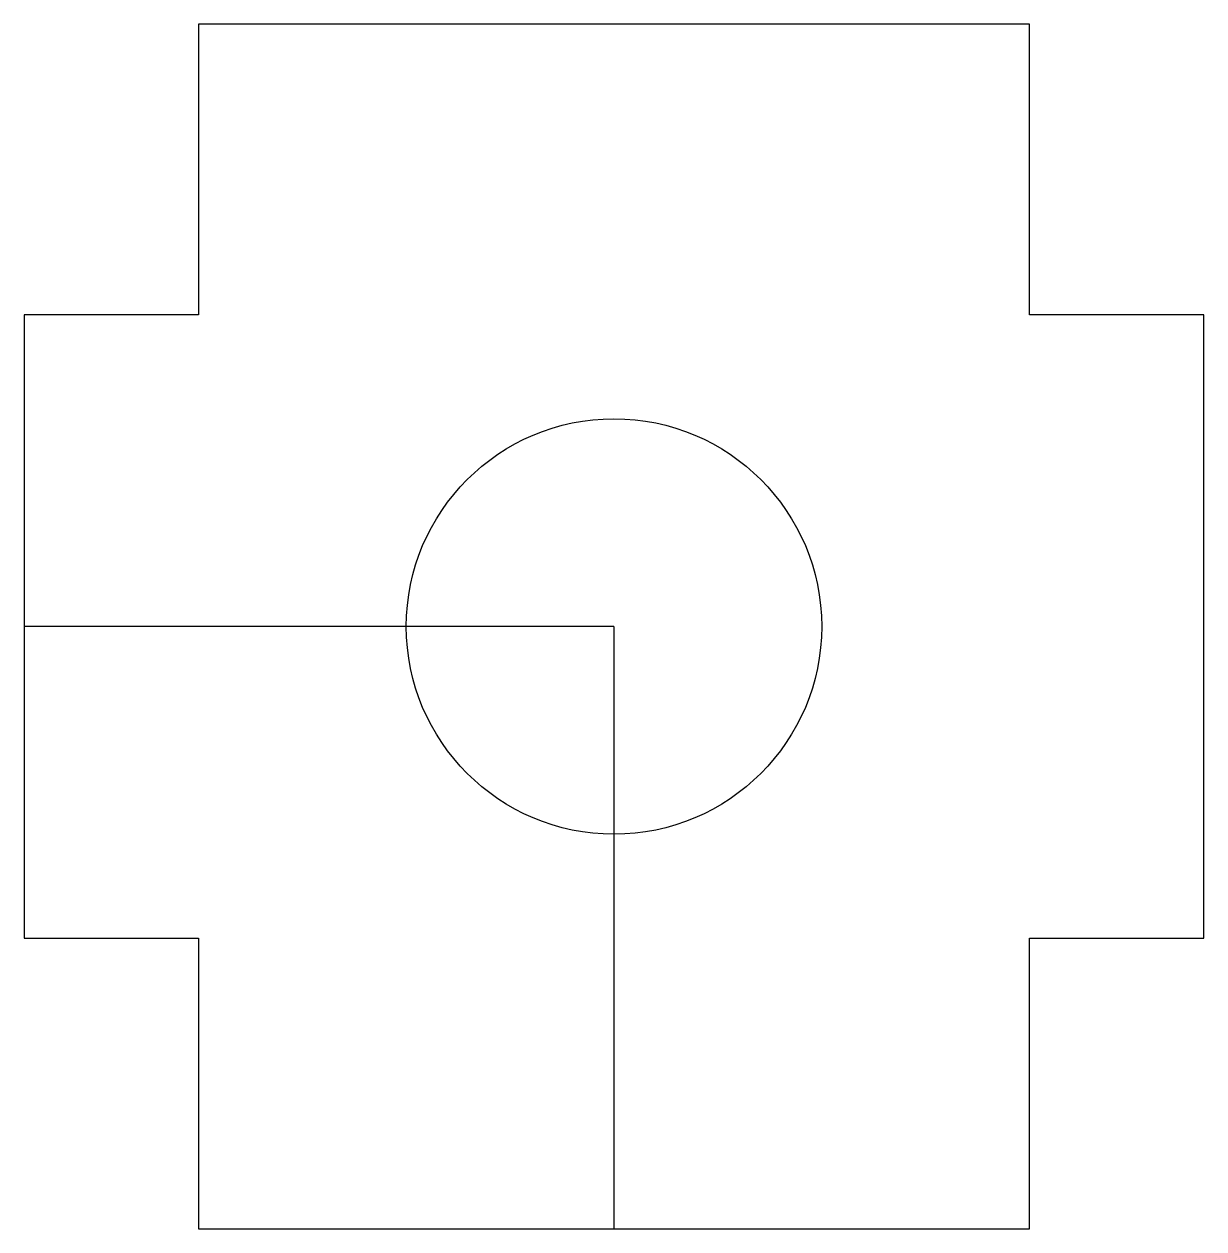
# Model space of a CAD drawing. Header units: millimetres. Extents: x -14.2 to 14.2, y -14.5 to 14.5.
import ezdxf

# ---------------------------------------------------------------- set-up
doc = ezdxf.new("R2010")
doc.units = ezdxf.units.MM
doc.layers.get('0').update_dxf_attribs({"linetype": 'CONTINUOUS'})

msp = doc.modelspace()

# ---------------------------------------------------------------- linework, layer by layer
for q in [(-14.2, 0), (0, -14.5)]:
    msp.add_line((0, 0), q)
msp.add_lwpolyline([(10, 14.5), (-10, 14.5), (-10, 7.5), (-14.2, 7.5), (-14.2, -7.5), (-10, -7.5), (-10, -14.5), (10, -14.5), (10, -7.5), (14.2, -7.5), (14.2, 7.5), (10, 7.5)], close=True)
msp.add_circle((0, 0), 5)

doc.saveas('drawing.dxf')
